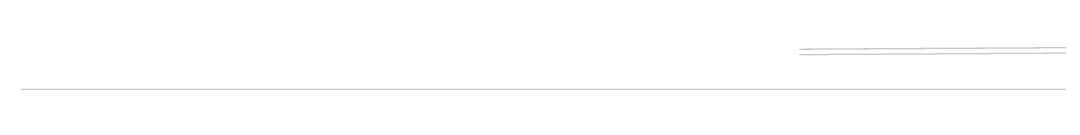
# Model space of a CAD drawing. Header units: millimetres. Extents: x 6156 to 7119, y 3162 to 3647.
# Drawn here: x 6155.9 to 6543.9, y 3527.8 to 3544.6 of the extents above; entities that cross this region are included whole.
import ezdxf

# ---------------------------------------------------------------- set-up
doc = ezdxf.new("R2010")
doc.units = ezdxf.units.MM
doc.layers.add('图层1', color=7, linetype='Continuous')

msp = doc.modelspace()

# ---------------------------------------------------------------- linework, layer by layer
at = {"layer": '图层1', "transparency": 33554559}
for points in [[(6446.86, 3543.25), (6446.86, 3542.74), (6674.24, 3544.58)], [(6446.86, 3542.74), (6674.24, 3544.58), (6674.24, 3544.07)], [(6446.86, 3541.21), (6446.86, 3540.71), (6696.08, 3542.74)], [(6446.86, 3540.71), (6696.08, 3542.74), (6696.08, 3542.23)], [(6807.26, 3527.75), (6807.26, 3528.26), (6155.92, 3527.75)], [(6807.26, 3528.26), (6155.92, 3527.75), (6155.92, 3528.26)]]:
    msp.add_solid(points, dxfattribs=at)

doc.saveas('drawing.dxf')
